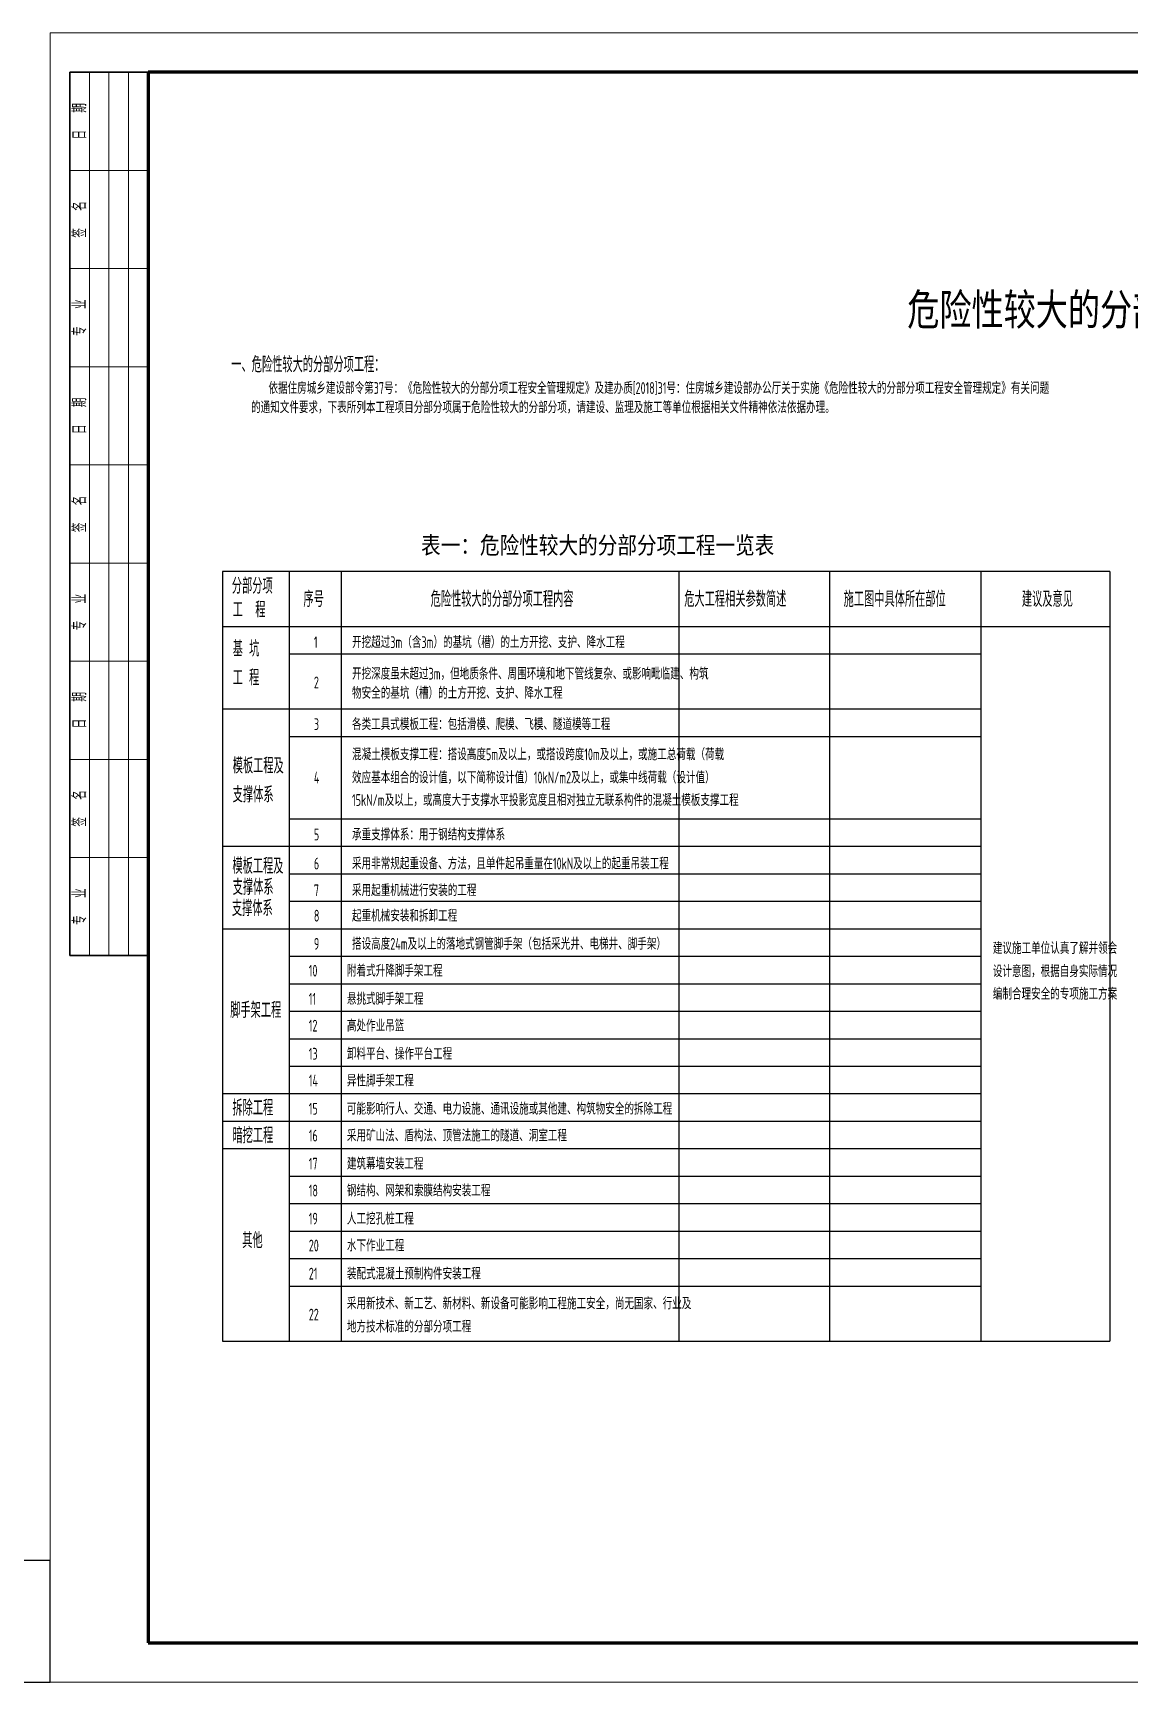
# Model space of a CAD drawing. Extents: x 3968514 to 5230306, y -516551 to -228246.
# Drawn here: x 4230052 to 4257973, y -359553 to -317553 of the extents above; entities that cross this region are included whole.
import ezdxf

# ---------------------------------------------------------------- set-up
doc = ezdxf.new("R2010")
doc.units = 0
doc.header["$LTSCALE"] = 1000
doc.header["$MEASUREMENT"] = 0
doc.layers.add('FRAME', color=3, linetype='Continuous', lineweight=18)
doc.layers.add('G-柱填充', color=8, linetype='Continuous', lineweight=35)
for name, color, linetype in [('PUB_TAB', 7, 'Continuous'), ('PUB_TEXT', 7, 'Continuous'), ('PUB_TITLE', 4, 'Continuous')]:
    doc.layers.add(name, color=color, linetype=linetype)
doc.styles.add('DXFS', font='txt.shx', dxfattribs={"width": 0.7, "bigfont": 'dxfs.shx'})
doc.styles.add('TSSD_Norm', font='tssdeng.shx', dxfattribs={"width": 0.7, "bigfont": 'hztxt.shx'})
doc.styles.add('黑体', font='simhei.ttf', dxfattribs={"width": 0.8, "height": 0.2})

# ---------------------------------------------------------------- blocks, each defined once
blk = doc.blocks.new('A$C60305786')
at = {"layer": 'PUB_TAB'}
blk.add_line((0, 0), (0, -19600), dxfattribs=at)
blk = doc.blocks.new('A$C71DC5AAA')
at = {"layer": 'FRAME', "lineweight": 18}
for p, q in [((8987, 4682), (8987, -37318)), ((68387, 4682), (8987, 4682)), ((8987, -37318), (68387, -37318))]:
    blk.add_line(p, q, dxfattribs=at)
at = {"layer": 'FRAME', "lineweight": 35}
for p, q in [((11487, 3682), (9487, 3682)), ((9487, 3682), (9487, -18818))]:
    blk.add_line(p, q, dxfattribs=at)
at = {"layer": 'FRAME', "lineweight": 100}
for p, q in [((11487, 3682), (11487, -36318)), ((67387, 3682), (11487, 3682)), ((11487, -36318), (67387, -36318))]:
    blk.add_line(p, q, dxfattribs=at)
at = {"layer": 'FRAME', "lineweight": 18}
for points in [[(9987, -18818), (9987, 3682)], [(10487, -18818), (10487, 3682)], [(10987, -18818), (10987, 3682)], [(11487, 1182), (9487, 1182)], [(11487, -1318), (9487, -1318)], [(11487, -3818), (9487, -3818)], [(11487, -6318), (9487, -6318)], [(11487, -8818), (9487, -8818)], [(11487, -11318), (9487, -11318)], [(11487, -13818), (9487, -13818)], [(11487, -16318), (9487, -16318)]]:
    blk.add_lwpolyline(points, dxfattribs=at)
at = {"layer": 'FRAME', "lineweight": 35}
blk.add_lwpolyline([(11487, -18818), (9487, -18818)], dxfattribs=at)
at = {"layer": 'FRAME', "char_height": 350, "attachment_point": 5, "rotation": 90, "style": 'DXFS'}
for s, insert, width in [('日  期', (9737, 2432), 1132.5), ('签  名   ', (9737, -68), 1185), ('专  业', (9737, -2568), 1132.5), ('日  期', (9737, -5068), 1132.5), ('签  名   ', (9737, -7568), 1185), ('专  业', (9737, -10068), 1132.5), ('日  期', (9737, -12568), 1132.5), ('签  名   ', (9737, -15068), 1185), ('专  业', (9737, -17568), 1132.5)]:
    blk.add_mtext(s, dxfattribs=dict(at, insert=insert, width=width))

msp = doc.modelspace()

# ---------------------------------------------------------------- linework, layer by layer
msp.add_line((4257485.91335, -331267.93397), (4257485.91335, -350867.93397))
at = {"color": 6}
msp.add_lwpolyline([(4222121.14215, -359553.30351), (4230487.76297, -359553.30351), (4230487.76297, -356456.7028), (4222121.14215, -356456.7028)], close=True, dxfattribs=at)
at = {"layer": 'PUB_TAB'}
for p, q in [((4257485.91335, -331267.93397), (4234876.84564, -331267.93397)), ((4236582.56747, -331267.93397), (4236582.56747, -350867.93397)), ((4237905.29364, -331267.93397), (4237905.29364, -350867.93397)), ((4246508.96801, -331267.93397), (4246508.96801, -350867.93397)), ((4250344.16374, -331267.93397), (4250344.16374, -350867.93397)), ((4254197.5041, -331267.93397), (4254197.5041, -350867.93397)), ((4234876.84564, -332667.93397), (4257485.91335, -332667.93397)), ((4236582.56747, -333367.93397), (4254197.5041, -333367.93397)), ((4234876.84564, -334767.93397), (4254197.5041, -334767.93397)), ((4236582.56747, -335467.93397), (4254197.5041, -335467.93397)), ((4236582.56747, -337567.93397), (4254197.5041, -337567.93397)), ((4234876.84564, -338267.93397), (4254197.5041, -338267.93397)), ((4236582.56747, -338967.93397), (4254197.5041, -338967.93397)), ((4236582.56747, -339667.93397), (4254197.5041, -339667.93397)), ((4234876.84564, -340367.93397), (4254197.5041, -340367.93397)), ((4236582.56747, -341067.93397), (4254197.5041, -341067.93397)), ((4236582.56747, -341767.93397), (4254197.5041, -341767.93397)), ((4236582.56747, -342467.93397), (4254197.5041, -342467.93397)), ((4236582.56747, -343167.93397), (4254197.5041, -343167.93397)), ((4236582.56747, -343867.93397), (4254197.5041, -343867.93397)), ((4234876.84564, -344567.93397), (4254197.5041, -344567.93397)), ((4234876.84564, -345267.93397), (4254197.5041, -345267.93397)), ((4234876.84564, -345967.93397), (4254197.5041, -345967.93397)), ((4236582.56747, -346667.93397), (4254197.5041, -346667.93397)), ((4236582.56747, -347367.93397), (4254197.5041, -347367.93397)), ((4236582.56747, -348067.93397), (4254197.5041, -348067.93397)), ((4236582.56747, -348767.93397), (4254197.5041, -348767.93397)), ((4236582.56747, -349467.93397), (4254197.5041, -349467.93397)), ((4234876.84564, -350867.93397), (4257485.91335, -350867.93397))]:
    msp.add_line(p, q, dxfattribs=at)

# ---------------------------------------------------------------- block references
msp.add_blockref('A$C71DC5AAA', (4221501.14768, -322235.3247))
at = {"layer": 'G-柱填充'}
msp.add_blockref('A$C60305786', (4234876.84564, -331267.93397), dxfattribs=at)

# ---------------------------------------------------------------- texts
at = {"layer": 'PUB_TEXT', "style": 'TSSD_Norm', "width": 0.65}
for s, height, p in [('一、危险性较大的分部分项工程：', 400, (4235105.40413, -326196.73501)), ('依据住房城乡建设部令第37号：《危险性较大的分部分项工程安全管理规定》及建办质[2018]31号：住房城乡建设部办公厅关于实施《危险性较大的分部分项工程安全管理规定》有关问题', 300, (4236051.22729, -326746.3896)), ('的通知文件要求，下表所列本工程项目分部分项属于危险性较大的分部分项，请建设、监理及施工等单位根据相关文件精神依法依据办理。', 300, (4235608.27203, -327236.82701)), ('分部分项', 400, (4235117.62618, -331835.52012)), ('序号', 400, (4236942.20956, -332171.92392)), ('危险性较大的分部分项工程内容', 400, (4240183.1378, -332171.92392)), ('危大工程相关参数简述', 400, (4246643.17705, -332171.92392)), ('施工图中具体所在部位', 400, (4250703.80584, -332171.92392)), ('建议及意见', 400, (4255243.62713, -332171.92392)), ('工  程', 400, (4235140.38997, -332438.36546)), ('基 坑', 400, (4235140.38997, -333433.73454)), ('1', 300, (4237208.67039, -333220.28862)), ('开挖超过3m（含3m）的基坑（槽）的土方开挖、支护、降水工程', 300, (4238179.64755, -333220.28862)), ('工 程', 400, (4235140.38997, -334170.26896)), ('开挖深度虽未超过3m，但地质条件、周围环境和地下管线复杂、或影响毗临建、构筑', 300, (4238179.64755, -334021.68315)), ('2', 300, (4237208.67039, -334245.49621)), ('物安全的基坑（槽）的土方开挖、支护、降水工程', 300, (4238179.64755, -334512.12055)), ('3', 300, (4237208.67039, -335307.4511)), ('各类工具式模板工程：包括滑模、爬模、飞模、隧道模等工程', 300, (4238179.64755, -335307.4511)), ('模板工程及', 400, (4235140.38997, -336414.15224)), ('混凝土模板支撑工程：搭设高度5m及以上，或搭设跨度10m及以上，或施工总荷载（荷载', 300, (4238179.64755, -336075.97785)), ('4', 300, (4237208.67039, -336664.74921)), ('效应基本组合的设计值，以下简称设计值）10kN/m2及以上，或集中线荷载（设计值）', 300, (4238179.64755, -336664.74921)), ('支撑体系', 400, (4235140.38997, -337150.68667)), ('15kN/m及以上，或高度大于支撑水平投影宽度且相对独立无联系构件的混凝土模板支撑工程', 300, (4238179.64755, -337239.96588)), ('5', 300, (4237208.67039, -338118.37522)), ('承重支撑体系：用于钢结构支撑体系', 300, (4238179.64755, -338118.37522)), ('模板工程及', 400, (4235132.54243, -338969.14661)), ('6', 300, (4237208.67039, -338856.70532)), ('采用非常规起重设备、方法，且单件起吊重量在10kN及以上的起重吊装工程', 300, (4238179.64755, -338856.70532)), ('支撑体系', 400, (4235140.38997, -339506.12592)), ('7', 300, (4237208.67039, -339538.26294)), ('采用起重机械进行安装的工程', 300, (4238179.64755, -339538.26294)), ('支撑体系', 400, (4235120.45233, -340043.72921)), ('8', 300, (4237208.67039, -340186.05462)), ('起重机械安装和拆卸工程', 300, (4238179.64755, -340186.05462)), ('9', 300, (4237208.67039, -340901.80913)), ('搭设高度24m及以上的落地式钢管脚手架（包括采光井、电梯井、脚手架）', 300, (4238179.64755, -340901.80913)), ('建议施工单位认真了解并领会', 300, (4254503.57384, -341011.35626)), ('10', 300, (4237078.5993, -341586.05462)), ('附着式升降脚手架工程', 300, (4238049.57646, -341586.05462)), ('设计意图，根据自身实际情况', 300, (4254503.57384, -341600.12762)), ('编制合理安全的专项施工方案', 300, (4254503.57384, -342175.34429)), ('脚手架工程', 400, (4235076.95646, -342640.35298)), ('11', 300, (4237078.5993, -342301.80913)), ('悬挑式脚手架工程', 300, (4238049.57646, -342301.80913)), ('12', 300, (4237078.5993, -342986.05462)), ('高处作业吊篮', 300, (4238049.57646, -342986.05462)), ('13', 300, (4237078.5993, -343701.80913)), ('卸料平台、操作平台工程', 300, (4238049.57646, -343701.80913)), ('14', 300, (4237078.5993, -344386.05462)), ('异性脚手架工程', 300, (4238049.57646, -344386.05462)), ('拆除工程', 400, (4235132.54243, -345128.68064)), ('15', 300, (4237078.5993, -345101.80913)), ('可能影响行人、交通、电力设施、通讯设施或其他建、构筑物安全的拆除工程', 300, (4238049.57646, -345101.80913)), ('暗挖工程', 400, (4235132.54243, -345831.11396)), ('16', 300, (4237078.5993, -345786.05462)), ('采用矿山法、盾构法、顶管法施工的隧道、洞室工程', 300, (4238049.57646, -345786.05462)), ('17', 300, (4237078.5993, -346501.80913)), ('建筑幕墙安装工程', 300, (4238049.57646, -346501.80913)), ('18', 300, (4237078.5993, -347186.05462)), ('钢结构、网架和索膜结构安装工程', 300, (4238049.57646, -347186.05462)), ('19', 300, (4237078.5993, -347901.80913)), ('人工挖孔桩工程', 300, (4238049.57646, -347901.80913)), ('其他', 400, (4235382.74684, -348503.29322)), ('20', 300, (4237078.5993, -348586.05462)), ('水下作业工程', 300, (4238049.57646, -348586.05462)), ('21', 300, (4237078.5993, -349301.80913)), ('装配式混凝土预制构件安装工程', 300, (4238049.57646, -349301.80913)), ('采用新技术、新工艺、新材料、新设备可能影响工程施工安全，尚无国家、行业及', 300, (4238049.57646, -350059.87481)), ('22', 300, (4237078.5993, -350344.93739)), ('地方技术标准的分部分项工程', 300, (4238049.57646, -350651.38925))]:
    msp.add_text(s, height=height, dxfattribs=at).set_placement(p)
at = {"layer": 'PUB_TITLE', "style": '黑体', "width": 0.75}
msp.add_text('危险性较大的分部分项工程说明', height=800, dxfattribs=at).set_placement((4252324.6248, -324997.37233))
at = {"layer": 'PUB_TITLE', "style": 'TSSD_Norm'}
msp.add_text('表一：危险性较大的分部分项工程一览表', height=500, dxfattribs=at).set_placement((4239938.47198, -330867.55805))

doc.saveas('drawing.dxf')
